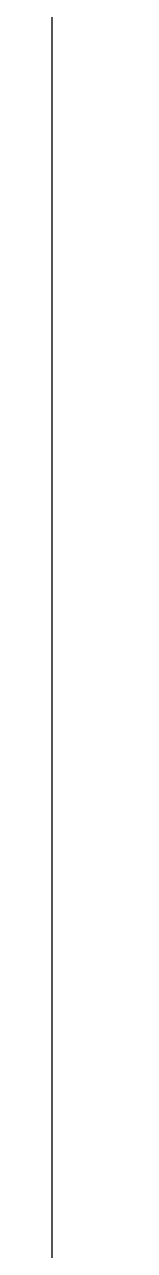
# Model space of a CAD drawing. Header units: millimetres. Extents: x 0 to 145404, y 0 to 194550.
# Drawn here: x 31375.5 to 31388.5, y 74486.1 to 74777.2 of the extents above; entities that cross this region are included whole.
import ezdxf

# ---------------------------------------------------------------- set-up
doc = ezdxf.new("R2010")
doc.units = ezdxf.units.MM

# ---------------------------------------------------------------- blocks, each defined once
blk = doc.blocks.new('V_Section_3')
blk.add_lwpolyline([(199.9999999888241, -25749.99999976647), (400.0000004507601, -25749.99999976647), (400.0000004507601, -30999.99999953434), (199.9999999888241, -30999.99999953434)], close=True)

msp = doc.modelspace()

# ---------------------------------------------------------------- block references
msp.add_blockref('V_Section_3', (31175.46006017162, 103346.1139150943, 1.056413898744269e-07))

doc.saveas('drawing.dxf')
